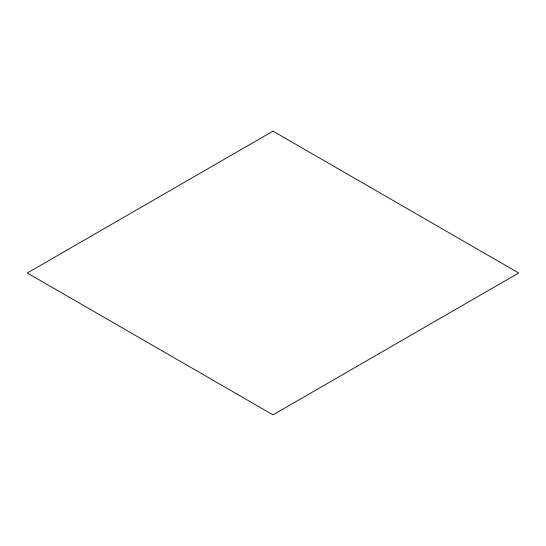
<?xml version="1.0" encoding="UTF-8"?>
<svg xmlns="http://www.w3.org/2000/svg" width="546" height="546" viewBox="0 0 546 546"><rect width="100%" height="100%" fill="white"/><g stroke="black" fill="none" stroke-linecap="round" stroke-linejoin="round"><path stroke-width="0.82" d="M273 131.149L27.3 273L273 414.851L518.7 273L273 131.149"/></g></svg>
